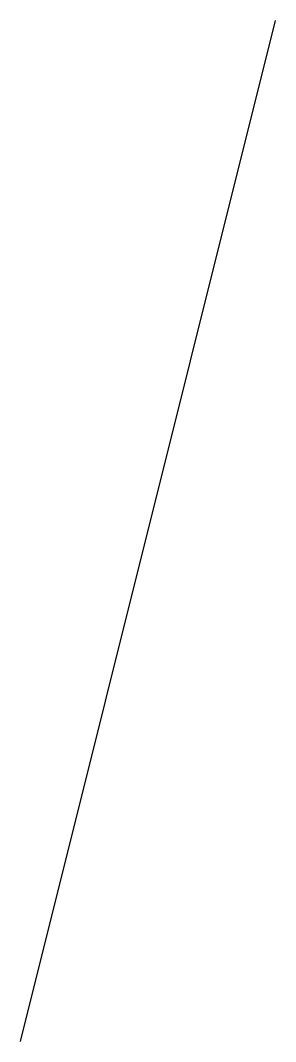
# Model space of a CAD drawing. Units: millimetres at full size, sheet at 1:100. Extents: x -15551 to -12490, y -3490 to 8755.
import ezdxf

# ---------------------------------------------------------------- set-up
doc = ezdxf.new("R2010")
doc.units = ezdxf.units.MM
doc.header["$LTSCALE"] = 100
doc.layers.add('0-0', color=7, linetype='Continuous')

msp = doc.modelspace()

# ---------------------------------------------------------------- linework, layer by layer
at = {"layer": '0-0'}
msp.add_line((-15551, -3489.8), (-12489.8, 8755.1), dxfattribs=at)

doc.saveas('drawing.dxf')
